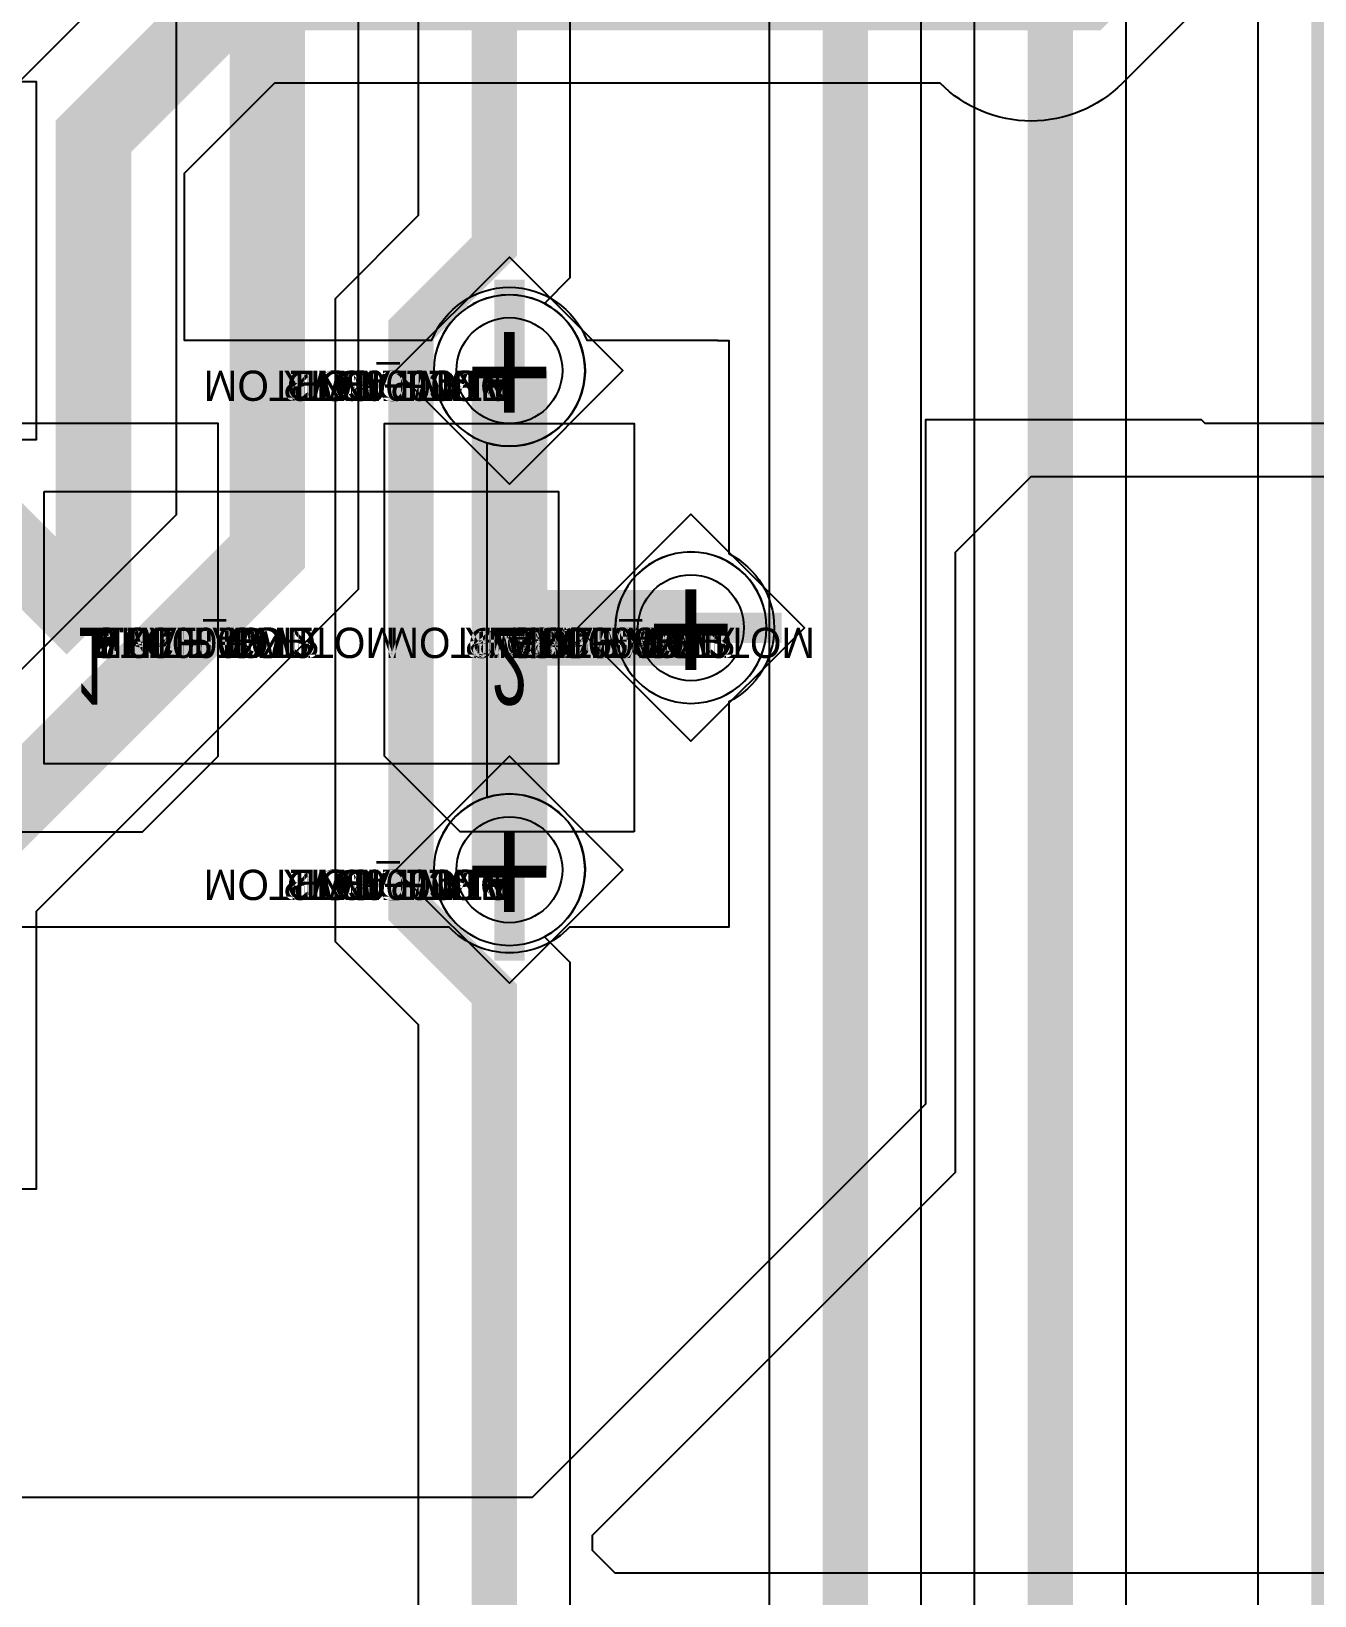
# Model space of a CAD drawing. Extents: x 0 to 323, y 0 to 320.
# Drawn here: x 161.45 to 169.94, y 227.01 to 237.35 of the extents above; entities that cross this region are included whole.
import ezdxf
from ezdxf.enums import TextEntityAlignment as Align

# ---------------------------------------------------------------- set-up
doc = ezdxf.new("R2010")
doc.units = 0
doc.header["$MEASUREMENT"] = 0
doc.layers.get('0').update_dxf_attribs({"linetype": 'CONTINUOUS'})
for name, color, linetype in [('CDN_FIGURES', 7, 'CONTINUOUS'), ('ETCH_BOTTOM', 7, 'CONTINUOUS'), ('ETCH_GND', 3, 'CONTINUOUS'), ('ETCH_INT1', 4, 'CONTINUOUS'), ('ETCH_INT2', 5, 'CONTINUOUS'), ('ETCH_PWR', 6, 'CONTINUOUS'), ('ETCH_TOP', 2, 'CONTINUOUS'), ('MANUFACTURING_NCLEGEND-1-6', 8, 'CONTINUOUS'), ('PACKAGE_GEOMETRY_ASSEMBLY_TOP', 11, 'CONTINUOUS'), ('PACKAGE_GEOMETRY_PIN_NUMBER', 9, 'CONTINUOUS')]:
    doc.layers.add(name, color=color, linetype=linetype)

# ---------------------------------------------------------------- blocks, each defined once
blk = doc.blocks.new('PAD_INFO')
for tag in ['SHAPE_TYPE', 'PAD_HEIGHT', 'PAD_LAYER', 'PAD_TYPE', 'PAD_WIDTH']:
    blk.add_attdef(tag, (0, 0), '', height=0.2)
at = {"flags": 2}
blk.add_attdef('CDN_TYPE', (0, 0), '', height=0.2, dxfattribs=at)
blk = doc.blocks.new('DRILL_INFO')
at = {"flags": 2}
blk.add_attdef('CDN_TYPE', (0, 0), '', height=0.2, dxfattribs=at)
for tag in ['FSHAPE', 'FCHAR', 'DRILL_HEIGHT', 'DIAMETER', 'PLATED', 'DRILL_WIDTH']:
    blk.add_attdef(tag, (0, 0), '', height=0.2)
blk = doc.blocks.new('VIA0700X0300')
at = {"layer": 'ETCH_BOTTOM'}
blk.add_circle((0, 0), 0.35, dxfattribs=at)
at = {"layer": 'ETCH_GND'}
blk.add_circle((0, 0), 0.35, dxfattribs=at)
at = {"layer": 'ETCH_INT1'}
blk.add_circle((0, 0), 0.35, dxfattribs=at)
at = {"layer": 'ETCH_INT2'}
blk.add_circle((0, 0), 0.35, dxfattribs=at)
at = {"layer": 'ETCH_PWR'}
blk.add_circle((0, 0), 0.35, dxfattribs=at)
at = {"layer": 'ETCH_TOP'}
blk.add_circle((0, 0), 0.35, dxfattribs=at)
ref = blk.add_blockref('PAD_INFO', (0, 0))
ref.add_attrib('PAD_LAYER', 'ETCH_TOP', (0, 0), dxfattribs={"height": 0.2})
ref.add_attrib('SHAPE_TYPE', 'NULL', (0, 0), dxfattribs={"height": 0.2})
ref.add_attrib('PAD_TYPE', 'ANTIPAD', (0, 0), dxfattribs={"height": 0.2})
ref.add_attrib('PAD_WIDTH', '0.000000', (0, 0), dxfattribs={"height": 0.2})
ref.add_attrib('PAD_HEIGHT', '0.000000', (0, 0), dxfattribs={"height": 0.2})
ref = blk.add_blockref('PAD_INFO', (0, 0))
ref.add_attrib('PAD_LAYER', 'ETCH_GND', (0, 0), dxfattribs={"height": 0.2})
ref.add_attrib('SHAPE_TYPE', 'NULL', (0, 0), dxfattribs={"height": 0.2})
ref.add_attrib('PAD_TYPE', 'ANTIPAD', (0, 0), dxfattribs={"height": 0.2})
ref.add_attrib('PAD_WIDTH', '0.000000', (0, 0), dxfattribs={"height": 0.2})
ref.add_attrib('PAD_HEIGHT', '0.000000', (0, 0), dxfattribs={"height": 0.2})
ref = blk.add_blockref('PAD_INFO', (0, 0))
ref.add_attrib('PAD_LAYER', 'ETCH_INT1', (0, 0), dxfattribs={"height": 0.2})
ref.add_attrib('SHAPE_TYPE', 'NULL', (0, 0), dxfattribs={"height": 0.2})
ref.add_attrib('PAD_TYPE', 'ANTIPAD', (0, 0), dxfattribs={"height": 0.2})
ref.add_attrib('PAD_WIDTH', '0.000000', (0, 0), dxfattribs={"height": 0.2})
ref.add_attrib('PAD_HEIGHT', '0.000000', (0, 0), dxfattribs={"height": 0.2})
ref = blk.add_blockref('PAD_INFO', (0, 0))
ref.add_attrib('PAD_LAYER', 'ETCH_INT2', (0, 0), dxfattribs={"height": 0.2})
ref.add_attrib('SHAPE_TYPE', 'NULL', (0, 0), dxfattribs={"height": 0.2})
ref.add_attrib('PAD_TYPE', 'ANTIPAD', (0, 0), dxfattribs={"height": 0.2})
ref.add_attrib('PAD_WIDTH', '0.000000', (0, 0), dxfattribs={"height": 0.2})
ref.add_attrib('PAD_HEIGHT', '0.000000', (0, 0), dxfattribs={"height": 0.2})
ref = blk.add_blockref('PAD_INFO', (0, 0))
ref.add_attrib('PAD_LAYER', 'ETCH_PWR', (0, 0), dxfattribs={"height": 0.2})
ref.add_attrib('SHAPE_TYPE', 'NULL', (0, 0), dxfattribs={"height": 0.2})
ref.add_attrib('PAD_TYPE', 'ANTIPAD', (0, 0), dxfattribs={"height": 0.2})
ref.add_attrib('PAD_WIDTH', '0.000000', (0, 0), dxfattribs={"height": 0.2})
ref.add_attrib('PAD_HEIGHT', '0.000000', (0, 0), dxfattribs={"height": 0.2})
ref = blk.add_blockref('PAD_INFO', (0, 0))
ref.add_attrib('PAD_LAYER', 'ETCH_BOTTOM', (0, 0), dxfattribs={"height": 0.2})
ref.add_attrib('SHAPE_TYPE', 'NULL', (0, 0), dxfattribs={"height": 0.2})
ref.add_attrib('PAD_TYPE', 'ANTIPAD', (0, 0), dxfattribs={"height": 0.2})
ref.add_attrib('PAD_WIDTH', '0.000000', (0, 0), dxfattribs={"height": 0.2})
ref.add_attrib('PAD_HEIGHT', '0.000000', (0, 0), dxfattribs={"height": 0.2})
ref = blk.add_blockref('PAD_INFO', (0, 0))
ref.add_attrib('PAD_LAYER', 'ETCH_TOP', (0, 0), dxfattribs={"height": 0.2})
ref.add_attrib('SHAPE_TYPE', 'NULL', (0, 0), dxfattribs={"height": 0.2})
ref.add_attrib('PAD_TYPE', 'THERMAL', (0, 0), dxfattribs={"height": 0.2})
ref.add_attrib('PAD_WIDTH', '0.000000', (0, 0), dxfattribs={"height": 0.2})
ref.add_attrib('PAD_HEIGHT', '0.000000', (0, 0), dxfattribs={"height": 0.2})
ref = blk.add_blockref('PAD_INFO', (0, 0))
ref.add_attrib('PAD_LAYER', 'ETCH_GND', (0, 0), dxfattribs={"height": 0.2})
ref.add_attrib('SHAPE_TYPE', 'NULL', (0, 0), dxfattribs={"height": 0.2})
ref.add_attrib('PAD_TYPE', 'THERMAL', (0, 0), dxfattribs={"height": 0.2})
ref.add_attrib('PAD_WIDTH', '0.000000', (0, 0), dxfattribs={"height": 0.2})
ref.add_attrib('PAD_HEIGHT', '0.000000', (0, 0), dxfattribs={"height": 0.2})
ref = blk.add_blockref('PAD_INFO', (0, 0))
ref.add_attrib('PAD_LAYER', 'ETCH_INT1', (0, 0), dxfattribs={"height": 0.2})
ref.add_attrib('SHAPE_TYPE', 'NULL', (0, 0), dxfattribs={"height": 0.2})
ref.add_attrib('PAD_TYPE', 'THERMAL', (0, 0), dxfattribs={"height": 0.2})
ref.add_attrib('PAD_WIDTH', '0.000000', (0, 0), dxfattribs={"height": 0.2})
ref.add_attrib('PAD_HEIGHT', '0.000000', (0, 0), dxfattribs={"height": 0.2})
ref = blk.add_blockref('PAD_INFO', (0, 0))
ref.add_attrib('PAD_LAYER', 'ETCH_INT2', (0, 0), dxfattribs={"height": 0.2})
ref.add_attrib('SHAPE_TYPE', 'NULL', (0, 0), dxfattribs={"height": 0.2})
ref.add_attrib('PAD_TYPE', 'THERMAL', (0, 0), dxfattribs={"height": 0.2})
ref.add_attrib('PAD_WIDTH', '0.000000', (0, 0), dxfattribs={"height": 0.2})
ref.add_attrib('PAD_HEIGHT', '0.000000', (0, 0), dxfattribs={"height": 0.2})
ref = blk.add_blockref('PAD_INFO', (0, 0))
ref.add_attrib('PAD_LAYER', 'ETCH_PWR', (0, 0), dxfattribs={"height": 0.2})
ref.add_attrib('SHAPE_TYPE', 'NULL', (0, 0), dxfattribs={"height": 0.2})
ref.add_attrib('PAD_TYPE', 'THERMAL', (0, 0), dxfattribs={"height": 0.2})
ref.add_attrib('PAD_WIDTH', '0.000000', (0, 0), dxfattribs={"height": 0.2})
ref.add_attrib('PAD_HEIGHT', '0.000000', (0, 0), dxfattribs={"height": 0.2})
ref = blk.add_blockref('PAD_INFO', (0, 0))
ref.add_attrib('PAD_LAYER', 'ETCH_BOTTOM', (0, 0), dxfattribs={"height": 0.2})
ref.add_attrib('SHAPE_TYPE', 'NULL', (0, 0), dxfattribs={"height": 0.2})
ref.add_attrib('PAD_TYPE', 'THERMAL', (0, 0), dxfattribs={"height": 0.2})
ref.add_attrib('PAD_WIDTH', '0.000000', (0, 0), dxfattribs={"height": 0.2})
ref.add_attrib('PAD_HEIGHT', '0.000000', (0, 0), dxfattribs={"height": 0.2})
ref = blk.add_blockref('PAD_INFO', (0, 0))
ref.add_attrib('PAD_LAYER', 'ETCH_TOP', (0, 0), dxfattribs={"height": 0.2})
ref.add_attrib('SHAPE_TYPE', 'CIRCLE', (0, 0), dxfattribs={"height": 0.2})
ref.add_attrib('PAD_TYPE', 'REGULAR', (0, 0), dxfattribs={"height": 0.2})
ref.add_attrib('PAD_WIDTH', '0.700000', (0, 0), dxfattribs={"height": 0.2})
ref.add_attrib('PAD_HEIGHT', '0.700000', (0, 0), dxfattribs={"height": 0.2})
ref = blk.add_blockref('PAD_INFO', (0, 0))
ref.add_attrib('PAD_LAYER', 'ETCH_GND', (0, 0), dxfattribs={"height": 0.2})
ref.add_attrib('SHAPE_TYPE', 'CIRCLE', (0, 0), dxfattribs={"height": 0.2})
ref.add_attrib('PAD_TYPE', 'REGULAR', (0, 0), dxfattribs={"height": 0.2})
ref.add_attrib('PAD_WIDTH', '0.700000', (0, 0), dxfattribs={"height": 0.2})
ref.add_attrib('PAD_HEIGHT', '0.700000', (0, 0), dxfattribs={"height": 0.2})
ref = blk.add_blockref('PAD_INFO', (0, 0))
ref.add_attrib('PAD_LAYER', 'ETCH_INT1', (0, 0), dxfattribs={"height": 0.2})
ref.add_attrib('SHAPE_TYPE', 'CIRCLE', (0, 0), dxfattribs={"height": 0.2})
ref.add_attrib('PAD_TYPE', 'REGULAR', (0, 0), dxfattribs={"height": 0.2})
ref.add_attrib('PAD_WIDTH', '0.700000', (0, 0), dxfattribs={"height": 0.2})
ref.add_attrib('PAD_HEIGHT', '0.700000', (0, 0), dxfattribs={"height": 0.2})
ref = blk.add_blockref('PAD_INFO', (0, 0))
ref.add_attrib('PAD_LAYER', 'ETCH_INT2', (0, 0), dxfattribs={"height": 0.2})
ref.add_attrib('SHAPE_TYPE', 'CIRCLE', (0, 0), dxfattribs={"height": 0.2})
ref.add_attrib('PAD_TYPE', 'REGULAR', (0, 0), dxfattribs={"height": 0.2})
ref.add_attrib('PAD_WIDTH', '0.700000', (0, 0), dxfattribs={"height": 0.2})
ref.add_attrib('PAD_HEIGHT', '0.700000', (0, 0), dxfattribs={"height": 0.2})
ref = blk.add_blockref('PAD_INFO', (0, 0))
ref.add_attrib('PAD_LAYER', 'ETCH_PWR', (0, 0), dxfattribs={"height": 0.2})
ref.add_attrib('SHAPE_TYPE', 'CIRCLE', (0, 0), dxfattribs={"height": 0.2})
ref.add_attrib('PAD_TYPE', 'REGULAR', (0, 0), dxfattribs={"height": 0.2})
ref.add_attrib('PAD_WIDTH', '0.700000', (0, 0), dxfattribs={"height": 0.2})
ref.add_attrib('PAD_HEIGHT', '0.700000', (0, 0), dxfattribs={"height": 0.2})
ref = blk.add_blockref('PAD_INFO', (0, 0))
ref.add_attrib('PAD_LAYER', 'ETCH_BOTTOM', (0, 0), dxfattribs={"height": 0.2})
ref.add_attrib('SHAPE_TYPE', 'CIRCLE', (0, 0), dxfattribs={"height": 0.2})
ref.add_attrib('PAD_TYPE', 'REGULAR', (0, 0), dxfattribs={"height": 0.2})
ref.add_attrib('PAD_WIDTH', '0.700000', (0, 0), dxfattribs={"height": 0.2})
ref.add_attrib('PAD_HEIGHT', '0.700000', (0, 0), dxfattribs={"height": 0.2})
ref = blk.add_blockref('DRILL_INFO', (0, 0))
ref.add_attrib('DIAMETER', '0.300000', (0, 0), dxfattribs={"height": 0.2})
ref.add_attrib('PLATED', 'PLATED', (0, 0), dxfattribs={"height": 0.2})
ref.add_attrib('FSHAPE', 'DIAMOND', (0, 0), dxfattribs={"height": 0.2})
ref.add_attrib('FCHAR', '+', (0, 0), dxfattribs={"height": 0.2})
ref.add_attrib('DRILL_WIDTH', '1.500000', (0, 0), dxfattribs={"height": 0.2})
ref.add_attrib('DRILL_HEIGHT', '1.500000', (0, 0), dxfattribs={"height": 0.2})
for tag in ['CDN_TYPE', 'PIN']:
    blk.add_attdef(tag, (0, 0), '', height=0.2)
at = {"flags": 2}
for tag in ['PSTKNAME', 'BBV']:
    blk.add_attdef(tag, (0, 0), '', height=0.2, dxfattribs=at)
blk = doc.blocks.new('FIGURE_DIAMOND')
at = {"layer": 'CDN_FIGURES'}
blk.add_lwpolyline([(-0.5, 0), (0, 0.5), (0.5, 0), (0, -0.5)], close=True, dxfattribs=at)
blk = doc.blocks.new('RC1650X2700TS_C1')
at = {"layer": 'ETCH_TOP'}
blk.add_lwpolyline([(0.825, 1.35), (-0.325, 1.35), (-0.825, 0.85), (-0.825, -1.35), (0.825, -1.35)], close=True, dxfattribs=at)
ref = blk.add_blockref('PAD_INFO', (0, 0))
ref.add_attrib('PAD_LAYER', 'ETCH_TOP', (0, 0), dxfattribs={"height": 0.2})
ref.add_attrib('SHAPE_TYPE', 'NULL', (0, 0), dxfattribs={"height": 0.2})
ref.add_attrib('PAD_TYPE', 'ANTIPAD', (0, 0), dxfattribs={"height": 0.2})
ref.add_attrib('PAD_WIDTH', '0.000000', (0, 0), dxfattribs={"height": 0.2})
ref.add_attrib('PAD_HEIGHT', '0.000000', (0, 0), dxfattribs={"height": 0.2})
ref = blk.add_blockref('PAD_INFO', (0, 0))
ref.add_attrib('PAD_LAYER', 'ETCH_GND', (0, 0), dxfattribs={"height": 0.2})
ref.add_attrib('SHAPE_TYPE', 'NULL', (0, 0), dxfattribs={"height": 0.2})
ref.add_attrib('PAD_TYPE', 'ANTIPAD', (0, 0), dxfattribs={"height": 0.2})
ref.add_attrib('PAD_WIDTH', '0.000000', (0, 0), dxfattribs={"height": 0.2})
ref.add_attrib('PAD_HEIGHT', '0.000000', (0, 0), dxfattribs={"height": 0.2})
ref = blk.add_blockref('PAD_INFO', (0, 0))
ref.add_attrib('PAD_LAYER', 'ETCH_INT1', (0, 0), dxfattribs={"height": 0.2})
ref.add_attrib('SHAPE_TYPE', 'NULL', (0, 0), dxfattribs={"height": 0.2})
ref.add_attrib('PAD_TYPE', 'ANTIPAD', (0, 0), dxfattribs={"height": 0.2})
ref.add_attrib('PAD_WIDTH', '0.000000', (0, 0), dxfattribs={"height": 0.2})
ref.add_attrib('PAD_HEIGHT', '0.000000', (0, 0), dxfattribs={"height": 0.2})
ref = blk.add_blockref('PAD_INFO', (0, 0))
ref.add_attrib('PAD_LAYER', 'ETCH_INT2', (0, 0), dxfattribs={"height": 0.2})
ref.add_attrib('SHAPE_TYPE', 'NULL', (0, 0), dxfattribs={"height": 0.2})
ref.add_attrib('PAD_TYPE', 'ANTIPAD', (0, 0), dxfattribs={"height": 0.2})
ref.add_attrib('PAD_WIDTH', '0.000000', (0, 0), dxfattribs={"height": 0.2})
ref.add_attrib('PAD_HEIGHT', '0.000000', (0, 0), dxfattribs={"height": 0.2})
ref = blk.add_blockref('PAD_INFO', (0, 0))
ref.add_attrib('PAD_LAYER', 'ETCH_PWR', (0, 0), dxfattribs={"height": 0.2})
ref.add_attrib('SHAPE_TYPE', 'NULL', (0, 0), dxfattribs={"height": 0.2})
ref.add_attrib('PAD_TYPE', 'ANTIPAD', (0, 0), dxfattribs={"height": 0.2})
ref.add_attrib('PAD_WIDTH', '0.000000', (0, 0), dxfattribs={"height": 0.2})
ref.add_attrib('PAD_HEIGHT', '0.000000', (0, 0), dxfattribs={"height": 0.2})
ref = blk.add_blockref('PAD_INFO', (0, 0))
ref.add_attrib('PAD_LAYER', 'ETCH_BOTTOM', (0, 0), dxfattribs={"height": 0.2})
ref.add_attrib('SHAPE_TYPE', 'NULL', (0, 0), dxfattribs={"height": 0.2})
ref.add_attrib('PAD_TYPE', 'ANTIPAD', (0, 0), dxfattribs={"height": 0.2})
ref.add_attrib('PAD_WIDTH', '0.000000', (0, 0), dxfattribs={"height": 0.2})
ref.add_attrib('PAD_HEIGHT', '0.000000', (0, 0), dxfattribs={"height": 0.2})
ref = blk.add_blockref('PAD_INFO', (0, 0))
ref.add_attrib('PAD_LAYER', 'ETCH_TOP', (0, 0), dxfattribs={"height": 0.2})
ref.add_attrib('SHAPE_TYPE', 'NULL', (0, 0), dxfattribs={"height": 0.2})
ref.add_attrib('PAD_TYPE', 'THERMAL', (0, 0), dxfattribs={"height": 0.2})
ref.add_attrib('PAD_WIDTH', '0.000000', (0, 0), dxfattribs={"height": 0.2})
ref.add_attrib('PAD_HEIGHT', '0.000000', (0, 0), dxfattribs={"height": 0.2})
ref = blk.add_blockref('PAD_INFO', (0, 0))
ref.add_attrib('PAD_LAYER', 'ETCH_GND', (0, 0), dxfattribs={"height": 0.2})
ref.add_attrib('SHAPE_TYPE', 'NULL', (0, 0), dxfattribs={"height": 0.2})
ref.add_attrib('PAD_TYPE', 'THERMAL', (0, 0), dxfattribs={"height": 0.2})
ref.add_attrib('PAD_WIDTH', '0.000000', (0, 0), dxfattribs={"height": 0.2})
ref.add_attrib('PAD_HEIGHT', '0.000000', (0, 0), dxfattribs={"height": 0.2})
ref = blk.add_blockref('PAD_INFO', (0, 0))
ref.add_attrib('PAD_LAYER', 'ETCH_INT1', (0, 0), dxfattribs={"height": 0.2})
ref.add_attrib('SHAPE_TYPE', 'NULL', (0, 0), dxfattribs={"height": 0.2})
ref.add_attrib('PAD_TYPE', 'THERMAL', (0, 0), dxfattribs={"height": 0.2})
ref.add_attrib('PAD_WIDTH', '0.000000', (0, 0), dxfattribs={"height": 0.2})
ref.add_attrib('PAD_HEIGHT', '0.000000', (0, 0), dxfattribs={"height": 0.2})
ref = blk.add_blockref('PAD_INFO', (0, 0))
ref.add_attrib('PAD_LAYER', 'ETCH_INT2', (0, 0), dxfattribs={"height": 0.2})
ref.add_attrib('SHAPE_TYPE', 'NULL', (0, 0), dxfattribs={"height": 0.2})
ref.add_attrib('PAD_TYPE', 'THERMAL', (0, 0), dxfattribs={"height": 0.2})
ref.add_attrib('PAD_WIDTH', '0.000000', (0, 0), dxfattribs={"height": 0.2})
ref.add_attrib('PAD_HEIGHT', '0.000000', (0, 0), dxfattribs={"height": 0.2})
ref = blk.add_blockref('PAD_INFO', (0, 0))
ref.add_attrib('PAD_LAYER', 'ETCH_PWR', (0, 0), dxfattribs={"height": 0.2})
ref.add_attrib('SHAPE_TYPE', 'NULL', (0, 0), dxfattribs={"height": 0.2})
ref.add_attrib('PAD_TYPE', 'THERMAL', (0, 0), dxfattribs={"height": 0.2})
ref.add_attrib('PAD_WIDTH', '0.000000', (0, 0), dxfattribs={"height": 0.2})
ref.add_attrib('PAD_HEIGHT', '0.000000', (0, 0), dxfattribs={"height": 0.2})
ref = blk.add_blockref('PAD_INFO', (0, 0))
ref.add_attrib('PAD_LAYER', 'ETCH_BOTTOM', (0, 0), dxfattribs={"height": 0.2})
ref.add_attrib('SHAPE_TYPE', 'NULL', (0, 0), dxfattribs={"height": 0.2})
ref.add_attrib('PAD_TYPE', 'THERMAL', (0, 0), dxfattribs={"height": 0.2})
ref.add_attrib('PAD_WIDTH', '0.000000', (0, 0), dxfattribs={"height": 0.2})
ref.add_attrib('PAD_HEIGHT', '0.000000', (0, 0), dxfattribs={"height": 0.2})
ref = blk.add_blockref('PAD_INFO', (0, 0))
ref.add_attrib('PAD_LAYER', 'ETCH_GND', (0, 0), dxfattribs={"height": 0.2})
ref.add_attrib('SHAPE_TYPE', 'NULL', (0, 0), dxfattribs={"height": 0.2})
ref.add_attrib('PAD_TYPE', 'REGULAR', (0, 0), dxfattribs={"height": 0.2})
ref.add_attrib('PAD_WIDTH', '0.000000', (0, 0), dxfattribs={"height": 0.2})
ref.add_attrib('PAD_HEIGHT', '0.000000', (0, 0), dxfattribs={"height": 0.2})
ref = blk.add_blockref('PAD_INFO', (0, 0))
ref.add_attrib('PAD_LAYER', 'ETCH_INT1', (0, 0), dxfattribs={"height": 0.2})
ref.add_attrib('SHAPE_TYPE', 'NULL', (0, 0), dxfattribs={"height": 0.2})
ref.add_attrib('PAD_TYPE', 'REGULAR', (0, 0), dxfattribs={"height": 0.2})
ref.add_attrib('PAD_WIDTH', '0.000000', (0, 0), dxfattribs={"height": 0.2})
ref.add_attrib('PAD_HEIGHT', '0.000000', (0, 0), dxfattribs={"height": 0.2})
ref = blk.add_blockref('PAD_INFO', (0, 0))
ref.add_attrib('PAD_LAYER', 'ETCH_INT2', (0, 0), dxfattribs={"height": 0.2})
ref.add_attrib('SHAPE_TYPE', 'NULL', (0, 0), dxfattribs={"height": 0.2})
ref.add_attrib('PAD_TYPE', 'REGULAR', (0, 0), dxfattribs={"height": 0.2})
ref.add_attrib('PAD_WIDTH', '0.000000', (0, 0), dxfattribs={"height": 0.2})
ref.add_attrib('PAD_HEIGHT', '0.000000', (0, 0), dxfattribs={"height": 0.2})
ref = blk.add_blockref('PAD_INFO', (0, 0))
ref.add_attrib('PAD_LAYER', 'ETCH_PWR', (0, 0), dxfattribs={"height": 0.2})
ref.add_attrib('SHAPE_TYPE', 'NULL', (0, 0), dxfattribs={"height": 0.2})
ref.add_attrib('PAD_TYPE', 'REGULAR', (0, 0), dxfattribs={"height": 0.2})
ref.add_attrib('PAD_WIDTH', '0.000000', (0, 0), dxfattribs={"height": 0.2})
ref.add_attrib('PAD_HEIGHT', '0.000000', (0, 0), dxfattribs={"height": 0.2})
ref = blk.add_blockref('PAD_INFO', (0, 0))
ref.add_attrib('PAD_LAYER', 'ETCH_BOTTOM', (0, 0), dxfattribs={"height": 0.2})
ref.add_attrib('SHAPE_TYPE', 'NULL', (0, 0), dxfattribs={"height": 0.2})
ref.add_attrib('PAD_TYPE', 'REGULAR', (0, 0), dxfattribs={"height": 0.2})
ref.add_attrib('PAD_WIDTH', '0.000000', (0, 0), dxfattribs={"height": 0.2})
ref.add_attrib('PAD_HEIGHT', '0.000000', (0, 0), dxfattribs={"height": 0.2})
ref = blk.add_blockref('DRILL_INFO', (0, 0))
ref.add_attrib('DIAMETER', '0.000000', (0, 0), dxfattribs={"height": 0.2})
ref.add_attrib('PLATED', 'PLATED', (0, 0), dxfattribs={"height": 0.2})
ref.add_attrib('FSHAPE', 'NULL', (0, 0), dxfattribs={"height": 0.2})
ref.add_attrib('DRILL_WIDTH', '0.000000', (0, 0), dxfattribs={"height": 0.2})
ref.add_attrib('DRILL_HEIGHT', '0.000000', (0, 0), dxfattribs={"height": 0.2})
ref = blk.add_blockref('PAD_INFO', (0, 0))
ref.add_attrib('PAD_LAYER', 'ETCH_TOP', (0, 0), dxfattribs={"height": 0.2})
ref.add_attrib('SHAPE_TYPE', 'SHAPE', (0, 0), dxfattribs={"height": 0.2})
ref.add_attrib('PAD_TYPE', 'REGULAR', (0, 0), dxfattribs={"height": 0.2})
ref.add_attrib('PAD_WIDTH', '1.650000', (0, 0), dxfattribs={"height": 0.2})
ref.add_attrib('PAD_HEIGHT', '2.700000', (0, 0), dxfattribs={"height": 0.2})
for tag in ['CDN_TYPE', 'PIN']:
    blk.add_attdef(tag, (0, 0), '', height=0.2)
at = {"flags": 2}
for tag in ['PSTKNAME', 'BBV']:
    blk.add_attdef(tag, (0, 0), '', height=0.2, dxfattribs=at)
blk = doc.blocks.new('RC1650X2700TS_C')
at = {"layer": 'ETCH_TOP'}
blk.add_lwpolyline([(-0.825, 1.35), (0.325, 1.35), (0.825, 0.85), (0.825, -1.35), (-0.825, -1.35)], close=True, dxfattribs=at)
ref = blk.add_blockref('PAD_INFO', (0, 0))
ref.add_attrib('PAD_LAYER', 'ETCH_TOP', (0, 0), dxfattribs={"height": 0.2})
ref.add_attrib('SHAPE_TYPE', 'NULL', (0, 0), dxfattribs={"height": 0.2})
ref.add_attrib('PAD_TYPE', 'ANTIPAD', (0, 0), dxfattribs={"height": 0.2})
ref.add_attrib('PAD_WIDTH', '0.000000', (0, 0), dxfattribs={"height": 0.2})
ref.add_attrib('PAD_HEIGHT', '0.000000', (0, 0), dxfattribs={"height": 0.2})
ref = blk.add_blockref('PAD_INFO', (0, 0))
ref.add_attrib('PAD_LAYER', 'ETCH_GND', (0, 0), dxfattribs={"height": 0.2})
ref.add_attrib('SHAPE_TYPE', 'NULL', (0, 0), dxfattribs={"height": 0.2})
ref.add_attrib('PAD_TYPE', 'ANTIPAD', (0, 0), dxfattribs={"height": 0.2})
ref.add_attrib('PAD_WIDTH', '0.000000', (0, 0), dxfattribs={"height": 0.2})
ref.add_attrib('PAD_HEIGHT', '0.000000', (0, 0), dxfattribs={"height": 0.2})
ref = blk.add_blockref('PAD_INFO', (0, 0))
ref.add_attrib('PAD_LAYER', 'ETCH_INT1', (0, 0), dxfattribs={"height": 0.2})
ref.add_attrib('SHAPE_TYPE', 'NULL', (0, 0), dxfattribs={"height": 0.2})
ref.add_attrib('PAD_TYPE', 'ANTIPAD', (0, 0), dxfattribs={"height": 0.2})
ref.add_attrib('PAD_WIDTH', '0.000000', (0, 0), dxfattribs={"height": 0.2})
ref.add_attrib('PAD_HEIGHT', '0.000000', (0, 0), dxfattribs={"height": 0.2})
ref = blk.add_blockref('PAD_INFO', (0, 0))
ref.add_attrib('PAD_LAYER', 'ETCH_INT2', (0, 0), dxfattribs={"height": 0.2})
ref.add_attrib('SHAPE_TYPE', 'NULL', (0, 0), dxfattribs={"height": 0.2})
ref.add_attrib('PAD_TYPE', 'ANTIPAD', (0, 0), dxfattribs={"height": 0.2})
ref.add_attrib('PAD_WIDTH', '0.000000', (0, 0), dxfattribs={"height": 0.2})
ref.add_attrib('PAD_HEIGHT', '0.000000', (0, 0), dxfattribs={"height": 0.2})
ref = blk.add_blockref('PAD_INFO', (0, 0))
ref.add_attrib('PAD_LAYER', 'ETCH_PWR', (0, 0), dxfattribs={"height": 0.2})
ref.add_attrib('SHAPE_TYPE', 'NULL', (0, 0), dxfattribs={"height": 0.2})
ref.add_attrib('PAD_TYPE', 'ANTIPAD', (0, 0), dxfattribs={"height": 0.2})
ref.add_attrib('PAD_WIDTH', '0.000000', (0, 0), dxfattribs={"height": 0.2})
ref.add_attrib('PAD_HEIGHT', '0.000000', (0, 0), dxfattribs={"height": 0.2})
ref = blk.add_blockref('PAD_INFO', (0, 0))
ref.add_attrib('PAD_LAYER', 'ETCH_BOTTOM', (0, 0), dxfattribs={"height": 0.2})
ref.add_attrib('SHAPE_TYPE', 'NULL', (0, 0), dxfattribs={"height": 0.2})
ref.add_attrib('PAD_TYPE', 'ANTIPAD', (0, 0), dxfattribs={"height": 0.2})
ref.add_attrib('PAD_WIDTH', '0.000000', (0, 0), dxfattribs={"height": 0.2})
ref.add_attrib('PAD_HEIGHT', '0.000000', (0, 0), dxfattribs={"height": 0.2})
ref = blk.add_blockref('PAD_INFO', (0, 0))
ref.add_attrib('PAD_LAYER', 'ETCH_TOP', (0, 0), dxfattribs={"height": 0.2})
ref.add_attrib('SHAPE_TYPE', 'NULL', (0, 0), dxfattribs={"height": 0.2})
ref.add_attrib('PAD_TYPE', 'THERMAL', (0, 0), dxfattribs={"height": 0.2})
ref.add_attrib('PAD_WIDTH', '0.000000', (0, 0), dxfattribs={"height": 0.2})
ref.add_attrib('PAD_HEIGHT', '0.000000', (0, 0), dxfattribs={"height": 0.2})
ref = blk.add_blockref('PAD_INFO', (0, 0))
ref.add_attrib('PAD_LAYER', 'ETCH_GND', (0, 0), dxfattribs={"height": 0.2})
ref.add_attrib('SHAPE_TYPE', 'NULL', (0, 0), dxfattribs={"height": 0.2})
ref.add_attrib('PAD_TYPE', 'THERMAL', (0, 0), dxfattribs={"height": 0.2})
ref.add_attrib('PAD_WIDTH', '0.000000', (0, 0), dxfattribs={"height": 0.2})
ref.add_attrib('PAD_HEIGHT', '0.000000', (0, 0), dxfattribs={"height": 0.2})
ref = blk.add_blockref('PAD_INFO', (0, 0))
ref.add_attrib('PAD_LAYER', 'ETCH_INT1', (0, 0), dxfattribs={"height": 0.2})
ref.add_attrib('SHAPE_TYPE', 'NULL', (0, 0), dxfattribs={"height": 0.2})
ref.add_attrib('PAD_TYPE', 'THERMAL', (0, 0), dxfattribs={"height": 0.2})
ref.add_attrib('PAD_WIDTH', '0.000000', (0, 0), dxfattribs={"height": 0.2})
ref.add_attrib('PAD_HEIGHT', '0.000000', (0, 0), dxfattribs={"height": 0.2})
ref = blk.add_blockref('PAD_INFO', (0, 0))
ref.add_attrib('PAD_LAYER', 'ETCH_INT2', (0, 0), dxfattribs={"height": 0.2})
ref.add_attrib('SHAPE_TYPE', 'NULL', (0, 0), dxfattribs={"height": 0.2})
ref.add_attrib('PAD_TYPE', 'THERMAL', (0, 0), dxfattribs={"height": 0.2})
ref.add_attrib('PAD_WIDTH', '0.000000', (0, 0), dxfattribs={"height": 0.2})
ref.add_attrib('PAD_HEIGHT', '0.000000', (0, 0), dxfattribs={"height": 0.2})
ref = blk.add_blockref('PAD_INFO', (0, 0))
ref.add_attrib('PAD_LAYER', 'ETCH_PWR', (0, 0), dxfattribs={"height": 0.2})
ref.add_attrib('SHAPE_TYPE', 'NULL', (0, 0), dxfattribs={"height": 0.2})
ref.add_attrib('PAD_TYPE', 'THERMAL', (0, 0), dxfattribs={"height": 0.2})
ref.add_attrib('PAD_WIDTH', '0.000000', (0, 0), dxfattribs={"height": 0.2})
ref.add_attrib('PAD_HEIGHT', '0.000000', (0, 0), dxfattribs={"height": 0.2})
ref = blk.add_blockref('PAD_INFO', (0, 0))
ref.add_attrib('PAD_LAYER', 'ETCH_BOTTOM', (0, 0), dxfattribs={"height": 0.2})
ref.add_attrib('SHAPE_TYPE', 'NULL', (0, 0), dxfattribs={"height": 0.2})
ref.add_attrib('PAD_TYPE', 'THERMAL', (0, 0), dxfattribs={"height": 0.2})
ref.add_attrib('PAD_WIDTH', '0.000000', (0, 0), dxfattribs={"height": 0.2})
ref.add_attrib('PAD_HEIGHT', '0.000000', (0, 0), dxfattribs={"height": 0.2})
ref = blk.add_blockref('PAD_INFO', (0, 0))
ref.add_attrib('PAD_LAYER', 'ETCH_GND', (0, 0), dxfattribs={"height": 0.2})
ref.add_attrib('SHAPE_TYPE', 'NULL', (0, 0), dxfattribs={"height": 0.2})
ref.add_attrib('PAD_TYPE', 'REGULAR', (0, 0), dxfattribs={"height": 0.2})
ref.add_attrib('PAD_WIDTH', '0.000000', (0, 0), dxfattribs={"height": 0.2})
ref.add_attrib('PAD_HEIGHT', '0.000000', (0, 0), dxfattribs={"height": 0.2})
ref = blk.add_blockref('PAD_INFO', (0, 0))
ref.add_attrib('PAD_LAYER', 'ETCH_INT1', (0, 0), dxfattribs={"height": 0.2})
ref.add_attrib('SHAPE_TYPE', 'NULL', (0, 0), dxfattribs={"height": 0.2})
ref.add_attrib('PAD_TYPE', 'REGULAR', (0, 0), dxfattribs={"height": 0.2})
ref.add_attrib('PAD_WIDTH', '0.000000', (0, 0), dxfattribs={"height": 0.2})
ref.add_attrib('PAD_HEIGHT', '0.000000', (0, 0), dxfattribs={"height": 0.2})
ref = blk.add_blockref('PAD_INFO', (0, 0))
ref.add_attrib('PAD_LAYER', 'ETCH_INT2', (0, 0), dxfattribs={"height": 0.2})
ref.add_attrib('SHAPE_TYPE', 'NULL', (0, 0), dxfattribs={"height": 0.2})
ref.add_attrib('PAD_TYPE', 'REGULAR', (0, 0), dxfattribs={"height": 0.2})
ref.add_attrib('PAD_WIDTH', '0.000000', (0, 0), dxfattribs={"height": 0.2})
ref.add_attrib('PAD_HEIGHT', '0.000000', (0, 0), dxfattribs={"height": 0.2})
ref = blk.add_blockref('PAD_INFO', (0, 0))
ref.add_attrib('PAD_LAYER', 'ETCH_PWR', (0, 0), dxfattribs={"height": 0.2})
ref.add_attrib('SHAPE_TYPE', 'NULL', (0, 0), dxfattribs={"height": 0.2})
ref.add_attrib('PAD_TYPE', 'REGULAR', (0, 0), dxfattribs={"height": 0.2})
ref.add_attrib('PAD_WIDTH', '0.000000', (0, 0), dxfattribs={"height": 0.2})
ref.add_attrib('PAD_HEIGHT', '0.000000', (0, 0), dxfattribs={"height": 0.2})
ref = blk.add_blockref('PAD_INFO', (0, 0))
ref.add_attrib('PAD_LAYER', 'ETCH_BOTTOM', (0, 0), dxfattribs={"height": 0.2})
ref.add_attrib('SHAPE_TYPE', 'NULL', (0, 0), dxfattribs={"height": 0.2})
ref.add_attrib('PAD_TYPE', 'REGULAR', (0, 0), dxfattribs={"height": 0.2})
ref.add_attrib('PAD_WIDTH', '0.000000', (0, 0), dxfattribs={"height": 0.2})
ref.add_attrib('PAD_HEIGHT', '0.000000', (0, 0), dxfattribs={"height": 0.2})
ref = blk.add_blockref('DRILL_INFO', (0, 0))
ref.add_attrib('DIAMETER', '0.000000', (0, 0), dxfattribs={"height": 0.2})
ref.add_attrib('PLATED', 'PLATED', (0, 0), dxfattribs={"height": 0.2})
ref.add_attrib('FSHAPE', 'NULL', (0, 0), dxfattribs={"height": 0.2})
ref.add_attrib('DRILL_WIDTH', '0.000000', (0, 0), dxfattribs={"height": 0.2})
ref.add_attrib('DRILL_HEIGHT', '0.000000', (0, 0), dxfattribs={"height": 0.2})
ref = blk.add_blockref('PAD_INFO', (0, 0))
ref.add_attrib('PAD_LAYER', 'ETCH_TOP', (0, 0), dxfattribs={"height": 0.2})
ref.add_attrib('SHAPE_TYPE', 'SHAPE', (0, 0), dxfattribs={"height": 0.2})
ref.add_attrib('PAD_TYPE', 'REGULAR', (0, 0), dxfattribs={"height": 0.2})
ref.add_attrib('PAD_WIDTH', '1.650000', (0, 0), dxfattribs={"height": 0.2})
ref.add_attrib('PAD_HEIGHT', '2.700000', (0, 0), dxfattribs={"height": 0.2})
for tag in ['CDN_TYPE', 'PIN']:
    blk.add_attdef(tag, (0, 0), '', height=0.2)
at = {"flags": 2}
for tag in ['PSTKNAME', 'BBV']:
    blk.add_attdef(tag, (0, 0), '', height=0.2, dxfattribs=at)
blk = doc.blocks.new('F94')
at = {"layer": 'PACKAGE_GEOMETRY_ASSEMBLY_TOP'}
blk.add_lwpolyline([(-0.325, -0.9), (3.075, -0.9), (3.075, 0.9), (-0.325, 0.9)], close=True, dxfattribs=at)
at = {"layer": 'ETCH_TOP'}
ref = blk.add_blockref('RC1650X2700TS_C', (0, 0), dxfattribs=at)
ref.add_attrib('CDN_TYPE', 'PIN', (0, 0), dxfattribs={"height": 0.2})
ref.add_attrib('PIN', '1', (0, 0), dxfattribs={"height": 0.2})
ref = blk.add_blockref('RC1650X2700TS_C1', (2.75, 0), dxfattribs=at)
ref.add_attrib('CDN_TYPE', 'PIN', (0, 0), dxfattribs={"height": 0.2})
ref.add_attrib('PIN', '2', (0, 0), dxfattribs={"height": 0.2})
at = {"flags": 2}
for tag in ['SYMBOL_TYPE', 'CDN_TYPE', 'REFDES']:
    blk.add_attdef(tag, (0, 0), '', height=0.2, dxfattribs=at)

msp = doc.modelspace()

# ---------------------------------------------------------------- linework, layer by layer
at = {"layer": 'ETCH_BOTTOM'}
for points, format in [([(168.613, 238.155, 1, 1, 0), (168.063, 237.605, 0.5, 0.5, 0), (162.813, 237.605, 0.5, 0.5, 0), (161.863, 236.655, 0.5, 0.5, 0), (161.863, 233.405, 0.5, 0.5, 0)], "xyseb"), ([(169.264, 237.604), (168.664, 237.004, -0.414701), (167.461, 237.005), (163.061, 237.005), (162.463, 236.407), (162.463, 235.306), (164.1, 235.306, -0.683031), (165.125, 235.306), (165.988, 235.306), (165.988, 235.305), (166.063, 235.305), (166.063, 233.895, -0.61243), (166.063, 232.915), (166.063, 231.425), (165.01, 231.425, -0.427681), (164.215, 231.425), (160.593, 231.425)], "xyb"), ([(164.613, 235.105, 0.2, 0.2, 0), (164.613, 235.706, 0.2, 0.2, 0)], "xyseb"), ([(164.613, 233.405, 0.5, 0.5, 0), (164.613, 235.105, 0.5, 0.5, 0)], "xyseb"), ([(160.618, 234.71, 0.5, 0.5, 0), (160.618, 234.65, 0.5, 0.5, 0), (161.863, 233.405, 0.5, 0.5, 0)], "xyseb"), ([(164.613, 233.405, 0.5, 0.5, 0), (164.613, 231.805, 0.5, 0.5, 0)], "xyseb"), ([(164.613, 233.405, 0.5, 0.5, 0), (165.813, 233.405, 0.5, 0.5, 0)], "xyseb"), ([(165.813, 233.405, 0.2, 0.2, 0), (166.413, 233.405, 0.2, 0.2, 0)], "xyseb"), ([(164.613, 231.205, 0.2, 0.2, 0), (164.613, 231.805, 0.2, 0.2, 0)], "xyseb")]:
    msp.add_lwpolyline(points, format=format, dxfattribs=at)
msp.add_lwpolyline([(161.263, 236.904), (162.564, 238.206)], dxfattribs=at)
at = {"layer": 'ETCH_INT1'}
for points, format in [([(161.663, 263.105, 0.3, 0.3, 0), (166.833, 257.935, 0.3, 0.3, 0), (166.833, 245.955, 0.3, 0.3, 0), (166.863, 245.925, 0.3, 0.3, 0), (166.863, 245.386, 0.3, 0.3, 0), (166.833, 245.356, 0.3, 0.3, 0), (166.833, 226.175, 0.3, 0.3, 0), (147.643, 206.985, 0.3, 0.3, 0), (128.812, 206.985, 0.3, 0.3, 0), (128.782, 206.955, 0.3, 0.3, 0), (128.243, 206.955, 0.3, 0.3, 0), (128.213, 206.985, 0.3, 0.3, 0), (127.193, 206.985, 0.3, 0.3, 0), (125.613, 205.405, 0.3, 0.3, 0), (91.613, 205.405, 0.3, 0.3, 0), (91.093, 204.885, 0.3, 0.3, 0), (25.293, 204.885, 0.3, 0.3, 0), (16.013, 195.605, 0.3, 0.3, 0)], "xyseb"), ([(155.763, 257.305, 0.3, 0.3, 0), (156.589, 256.479, 0.3, 0.3, 0), (159.789, 256.479, 0.3, 0.3, 0), (164.513, 251.755, 0.3, 0.3, 0), (164.513, 235.925, 0.3, 0.3, 0), (163.963, 235.375, 0.3, 0.3, 0), (163.963, 231.536, 0.3, 0.3, 0), (164.513, 230.986, 0.3, 0.3, 0), (164.513, 224.555, 0.3, 0.3, 0), (148.543, 208.585, 0.3, 0.3, 0), (101.962, 208.585, 0.3, 0.3, 0)], "xyseb"), ([(165.013, 251.963), (165.013, 235.718), (164.844, 235.549, -0.915475), (164.463, 234.628), (164.463, 232.283, -0.915475), (164.844, 231.362), (165.013, 231.193), (165.013, 225.063), (166.333, 226.383), (166.333, 245.17, -1.277006)], "xyb"), ([(148.336, 209.086), (152.202, 212.952, -1.429996), (152.866, 213.616), (164.013, 224.763), (164.013, 230.779), (163.463, 231.329), (163.463, 235.582), (164.013, 236.132), (164.013, 246.005, -1.999001)], "xyb")]:
    msp.add_lwpolyline(points, format=format, dxfattribs=at)
msp.add_lwpolyline([(167.333, 245.149), (167.333, 225.968), (147.85, 206.485)], dxfattribs=at)
msp.add_lwpolyline([(166.313, 233.405, 1), (165.313, 233.405, 1)], format="xyb", close=True, dxfattribs=at)
at = {"layer": 'ETCH_INT2'}
for points in [[(164.613, 235.606, 1), (164.613, 234.605, 1)], [(165.813, 233.906, 1), (165.813, 232.905, 1)], [(164.613, 232.306, 1), (164.613, 231.305, 1)]]:
    msp.add_lwpolyline(points, format="xyb", close=True, dxfattribs=at)
for points in [[(177.93, 234.755), (169.213, 234.755), (169.188, 234.78), (167.363, 234.78), (167.363, 230.255), (164.763, 227.655), (141.677, 227.655), (141.665, 227.663, 0.289321), (141.131, 227.663), (141.118, 227.655), (126.668, 227.655)], [(170.013, 227.155), (165.313, 227.155), (165.163, 227.305), (165.163, 227.405), (167.563, 229.805), (167.563, 233.905), (168.063, 234.405), (175.476, 234.405, -0.782669)]]:
    msp.add_lwpolyline(points, format="xyb", dxfattribs=at)
at = {"layer": 'ETCH_PWR'}
for points in [[(165.113, 235.105, 1), (164.113, 235.105, 1)], [(166.313, 233.405, 1), (165.313, 233.405, 1)], [(165.113, 231.805, 1), (164.113, 231.805, 1)]]:
    msp.add_lwpolyline(points, format="xyb", close=True, dxfattribs=at)
at = {"layer": 'ETCH_TOP'}
for points, format in [([(159.263, 256.555, 0.3, 0.3, 0), (159.263, 257.205, 0.3, 0.3, 0), (158.478, 257.99, 0.3, 0.3, 0), (158.478, 258.655, 0.3, 0.3, 0), (158.778, 258.955, 0.3, 0.3, 0), (161.663, 258.955, 0.3, 0.3, 0), (170.063, 250.555, 0.3, 0.3, 0), (170.063, 193.581, 0.3, 0.3, 0), (173.688, 189.955, 0.3, 0.3, 0), (176.513, 189.955, 0.3, 0.3, 0), (176.563, 190.005, 0.3, 0.3, 0)], "xyseb"), ([(161.713, 247.055, 0.3, 0.3, 0), (161.713, 247.805, 0.3, 0.3, 0), (164.982, 247.805, 0.3, 0.3, 0), (168.188, 244.6, 0.3, 0.3, 0), (168.188, 185.28, 0.3, 0.3, 0), (171.138, 185.28, 0.3, 0.3, 0), (173.563, 182.855, 0.3, 0.3, 0), (173.563, 179.905, 0.3, 0.3, 0), (174.813, 178.655, 0.3, 0.3, 0)], "xyseb"), ([(163.213, 239.855, 0.5, 0.5, 0), (163.013, 239.655, 0.5, 0.5, 0), (163.013, 233.905, 0.5, 0.5, 0), (160.618, 231.51, 0.5, 0.5, 0), (160.618, 230.879, 0.5, 0.5, 0)], "xyseb"), ([(154.362, 234.006), (156.358, 234.006), (156.358, 234.647), (155.94, 234.647), (155.94, 237.017), (161.485, 237.017), (161.485, 234.647), (161.214, 234.647, -0.899078), (160.021, 234.647), (159.935, 234.647, -0.811423), (158.76, 234.647), (157.258, 234.647), (157.258, 233.755, -0.198912), (157.126, 233.437), (157.044, 233.355), (157.126, 233.274, -0.198912), (157.258, 232.955), (157.258, 232.064), (160.323, 232.064), (162.413, 234.154), (162.413, 238.905)], "xyb")]:
    msp.add_lwpolyline(points, format=format, dxfattribs=at)
for points in [[(169.563, 193.374), (169.563, 250.348)], [(168.688, 244.807), (168.688, 185.781)], [(167.688, 184.78), (167.688, 244.393)], [(163.613, 238.905), (163.613, 233.657), (161.485, 231.529), (161.485, 229.694), (155.94, 229.694), (155.94, 232.064), (156.358, 232.064), (156.358, 232.705), (154.362, 232.705)]]:
    msp.add_lwpolyline(points, dxfattribs=at)

# ---------------------------------------------------------------- block references
at = {"xscale": -1, "rotation": 180}
msp.add_blockref('F94', (161.863, 233.405), dxfattribs=at)
at = {"layer": 'ETCH_TOP', "rotation": 180}
for p in [(164.613, 235.105), (165.813, 233.405), (164.613, 231.805)]:
    msp.add_blockref('VIA0700X0300', p, dxfattribs=at)
at = {"layer": 'MANUFACTURING_NCLEGEND-1-6', "xscale": 1.5, "yscale": 1.5}
for p in [(164.613, 235.105), (165.813, 233.405), (164.613, 231.805)]:
    msp.add_blockref('FIGURE_DIAMOND', p, dxfattribs=at)

# ---------------------------------------------------------------- texts
at = {"layer": 'MANUFACTURING_NCLEGEND-1-6'}
for p in [(164.613, 235.105), (165.813, 233.405), (164.613, 231.805)]:
    msp.add_text('+', height=0.75, dxfattribs=at).set_placement(p, align=Align.MIDDLE_CENTER)
at = {"layer": 'PACKAGE_GEOMETRY_PIN_NUMBER', "text_generation_flag": 2, "width": 0.649606}
for s, p in [('1', (161.863, 233.405)), ('2', (164.613, 233.405))]:
    msp.add_text(s, height=0.508, rotation=180, dxfattribs=at).set_placement(p, align=Align.CENTER)

doc.saveas('drawing.dxf')
